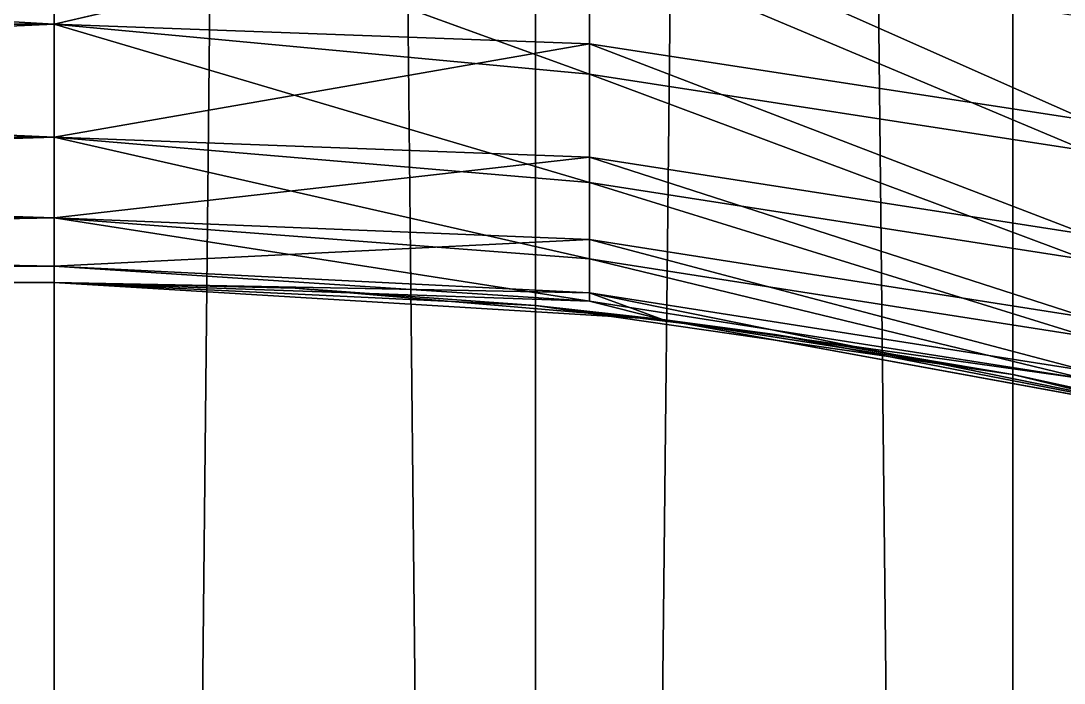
# Model space of a CAD drawing. Extents: x 207 to 387, y 94 to 160.
# Drawn here: x 252.76935 to 252.81585, y 156.40949 to 156.43902 of the extents above; entities that cross this region are included whole.
import ezdxf

# ---------------------------------------------------------------- set-up
doc = ezdxf.new("R2010")
doc.units = 0
doc.header["$LTSCALE"] = 2.54
doc.layers.get('0').update_dxf_attribs({"color": 13, "linetype": 'CONTINUOUS'})

# ---------------------------------------------------------------- blocks, each defined once
blk = doc.blocks.new('SP_05_ALTFIELD_CREDENZA_DW')
at = {"color": 0}
for p, q in [((133.923006, 1.687503, 75.375001), (133.923006, 3.937504, 75.375001)), ((133.923006, 1.687503, 75.375001), (133.923006, 3.937504, 75.375001)), ((133.923006, 1.687503, 81.000002), (133.923006, 3.937504, 81.000002)), ((133.923006, 1.687503, 81.000002), (133.923006, 3.937504, 81.000002)), ((133.880269, 1.811498, 75.379097), (133.880269, 3.813502, 75.379097)), ((133.880269, 1.811498, 75.379097), (133.880269, 3.813502, 75.379097)), ((133.880269, 3.813502, 80.995906), (133.880269, 1.811498, 80.995906)), ((133.880269, 3.813502, 80.995906), (133.880269, 1.811498, 80.995906)), ((133.901541, 1.811498, 75.376028), (133.901541, 3.813502, 75.376028)), ((133.901541, 1.811498, 75.376028), (133.901541, 3.813502, 75.376028)), ((133.901541, 3.813502, 80.998975), (133.901541, 1.811498, 80.998975)), ((133.901541, 3.813502, 80.998975), (133.901541, 1.811498, 80.998975)), ((133.880269, 3.266596, 79.500938), (133.859388, 3.271684, 79.500938)), ((133.880269, 3.266596, 76.874065), (133.859388, 3.271684, 76.874065)), ((133.880269, 3.266596, 79.500938), (133.859388, 3.271684, 79.500938)), ((133.880269, 3.266596, 76.874065), (133.859388, 3.271684, 76.874065)), ((133.895883, 3.264145, 79.762502), (133.869159, 3.26904, 79.762502)), ((133.869159, 3.26904, 76.612501), (133.895883, 3.264145, 76.612501)), ((133.899138, 3.262964, 76.582299), (133.869159, 3.26904, 76.612501)), ((133.899138, 3.262964, 76.582299), (133.869159, 3.26904, 76.612501)), ((133.880269, 3.266596, 79.697953), (133.869159, 3.26904, 79.762502)), ((133.869159, 3.26904, 76.612501), (133.880269, 3.266596, 76.67705)), ((133.895883, 3.264145, 79.762502), (133.869159, 3.26904, 79.762502)), ((133.890864, 3.264811, 79.697953), (133.869159, 3.26904, 79.762502)), ((133.890864, 3.264811, 79.697953), (133.869159, 3.26904, 79.762502)), ((133.880269, 3.266596, 79.697953), (133.869159, 3.26904, 79.762502)), ((133.869159, 3.26904, 76.612501), (133.895883, 3.264145, 76.612501)), ((133.869159, 3.26904, 76.612501), (133.880269, 3.266596, 76.67705)), ((133.880269, 3.266596, 79.500938), (133.869763, 3.268889, 79.632283)), ((133.880269, 3.266596, 79.500938), (133.869763, 3.268889, 79.632283)), ((133.869763, 3.268889, 76.74272), (133.880269, 3.266596, 76.874065)), ((133.869763, 3.268889, 76.74272), (133.880269, 3.266596, 76.874065)), ((133.899138, 3.263327, 79.784896), (133.876994, 3.266809, 79.785037)), ((133.899138, 3.263327, 79.784896), (133.876994, 3.266809, 79.785037)), ((133.895883, 3.264145, 79.762502), (133.876994, 3.266809, 79.785037)), ((133.895883, 3.264145, 79.762502), (133.876994, 3.266809, 79.785037)), ((133.880269, 3.266596, 79.697953), (133.880269, 3.266596, 79.500938)), ((133.880269, 3.266596, 79.500938), (133.880269, 3.266596, 76.874065)), ((133.880269, 3.266596, 76.874065), (133.880269, 3.266596, 76.67705)), ((133.890864, 3.264811, 79.632283), (133.880269, 3.266596, 79.500938)), ((133.880269, 3.266596, 79.697953), (133.880269, 3.266596, 79.500938)), ((133.880269, 3.266596, 79.697953), (133.890864, 3.264811, 79.697953)), ((133.901541, 3.263527, 79.500938), (133.880269, 3.266596, 79.500938)), ((133.890864, 3.264811, 79.632283), (133.880269, 3.266596, 79.500938)), ((133.901541, 3.263527, 76.874065), (133.880269, 3.266596, 76.874065)), ((133.880269, 3.266596, 79.500938), (133.880269, 3.266596, 76.874065)), ((133.901541, 3.263527, 79.500938), (133.880269, 3.266596, 79.500938)), ((133.901541, 3.263527, 76.874065), (133.880269, 3.266596, 76.874065)), ((133.880269, 3.266596, 76.874065), (133.890864, 3.264811, 76.74272)), ((133.890864, 3.264811, 76.67705), (133.880269, 3.266596, 76.67705)), ((133.880269, 3.266596, 76.874065), (133.880269, 3.266596, 76.67705)), ((133.880269, 3.266596, 76.874065), (133.890864, 3.264811, 76.74272)), ((133.880269, 3.266596, 79.697953), (133.890864, 3.264811, 79.697953)), ((133.880269, 3.266596, 76.67705), (133.895883, 3.264145, 76.612501)), ((133.890864, 3.264811, 76.67705), (133.880269, 3.266596, 76.67705)), ((133.880269, 3.266596, 76.67705), (133.895883, 3.264145, 76.612501)), ((133.876994, 3.266438, 76.582111), (133.899138, 3.262964, 76.582299)), ((133.876994, 3.266438, 76.582111), (133.899138, 3.262964, 76.582299)), ((133.899138, 3.261439, 79.813725), (133.876994, 3.264907, 79.814041)), ((133.899138, 3.261439, 79.813725), (133.876994, 3.264907, 79.814041)), ((133.890864, 3.264811, 79.632283), (133.890864, 3.264811, 79.697953)), ((133.895883, 3.264145, 79.762502), (133.890864, 3.264811, 79.697953)), ((133.901541, 3.263527, 79.500938), (133.890864, 3.264811, 79.632283)), ((133.890864, 3.264811, 79.632283), (133.890864, 3.264811, 79.697953)), ((133.901541, 3.263527, 79.500938), (133.890864, 3.264811, 79.632283)), ((133.890864, 3.264811, 76.74272), (133.901541, 3.263527, 76.874065)), ((133.890864, 3.264811, 76.74272), (133.890864, 3.264811, 76.67705)), ((133.890864, 3.264811, 76.67705), (133.895883, 3.264145, 76.612501)), ((133.890864, 3.264811, 76.74272), (133.890864, 3.264811, 76.67705)), ((133.890864, 3.264811, 76.74272), (133.901541, 3.263527, 76.874065)), ((133.895883, 3.264145, 79.762502), (133.890864, 3.264811, 79.697953)), ((133.890864, 3.264811, 76.67705), (133.895883, 3.264145, 76.612501)), ((133.899138, 3.260588, 76.552691), (133.876994, 3.264055, 76.552324)), ((133.899138, 3.260588, 76.552691), (133.876994, 3.264055, 76.552324)), ((133.923006, 3.262503, 79.762502), (133.895883, 3.264145, 79.762502)), ((133.895883, 3.264145, 79.762502), (133.899138, 3.263327, 79.784896)), ((133.895883, 3.264145, 79.762502), (133.899138, 3.263327, 79.784896)), ((133.895883, 3.264145, 76.612501), (133.899138, 3.262964, 76.582299)), ((133.895883, 3.264145, 76.612501), (133.923006, 3.262503, 76.612501)), ((133.895883, 3.264145, 76.612501), (133.899138, 3.262964, 76.582299)), ((133.895883, 3.264145, 79.762502), (133.901541, 3.263527, 79.697953)), ((133.901541, 3.263527, 76.67705), (133.895883, 3.264145, 76.612501)), ((133.895883, 3.264145, 79.762502), (133.91226, 3.262758, 79.697953)), ((133.895883, 3.264145, 79.762502), (133.901541, 3.263527, 79.697953)), ((133.923006, 3.262503, 79.762502), (133.895883, 3.264145, 79.762502)), ((133.895883, 3.264145, 79.762502), (133.91226, 3.262758, 79.697953)), ((133.895883, 3.264145, 76.612501), (133.923006, 3.262503, 76.612501)), ((133.901541, 3.263527, 76.67705), (133.895883, 3.264145, 76.612501)), ((133.899138, 3.261439, 79.813725), (133.899138, 3.263327, 79.784896)), ((133.923006, 3.261776, 79.79099), (133.899138, 3.263327, 79.784896)), ((133.899138, 3.263327, 79.784896), (133.923006, 3.259613, 79.819407)), ((133.899138, 3.263327, 79.784896), (133.923006, 3.259613, 79.819407)), ((133.899138, 3.261439, 79.813725), (133.899138, 3.263327, 79.784896)), ((133.899138, 3.263327, 79.784896), (133.923006, 3.262503, 79.762502)), ((133.899138, 3.263327, 79.784896), (133.923006, 3.262503, 79.762502)), ((133.923006, 3.261776, 79.79099), (133.899138, 3.263327, 79.784896)), ((133.901541, 3.263527, 79.697953), (133.901541, 3.263527, 79.500938)), ((133.901541, 3.263527, 79.500938), (133.901541, 3.263527, 76.874065)), ((133.901541, 3.263527, 76.874065), (133.901541, 3.263527, 76.67705)), ((133.91226, 3.262758, 79.632283), (133.901541, 3.263527, 79.500938)), ((133.901541, 3.263527, 79.697953), (133.901541, 3.263527, 79.500938)), ((133.901541, 3.263527, 79.697953), (133.91226, 3.262758, 79.697953)), ((133.91226, 3.262758, 76.67705), (133.901541, 3.263527, 76.67705)), ((133.901541, 3.263527, 76.874065), (133.901541, 3.263527, 76.67705)), ((133.91226, 3.262758, 76.74272), (133.901541, 3.263527, 76.874065)), ((133.901541, 3.263527, 79.697953), (133.91226, 3.262758, 79.697953)), ((133.923006, 3.262503, 79.565627), (133.901541, 3.263527, 79.500938)), ((133.91226, 3.262758, 79.632283), (133.901541, 3.263527, 79.500938)), ((133.901541, 3.263527, 76.874065), (133.923006, 3.262503, 76.809376)), ((133.901541, 3.263527, 79.500938), (133.901541, 3.263527, 76.874065)), ((133.923006, 3.262503, 79.565627), (133.901541, 3.263527, 79.500938)), ((133.901541, 3.263527, 76.874065), (133.923006, 3.262503, 76.809376)), ((133.91226, 3.262758, 76.74272), (133.901541, 3.263527, 76.874065)), ((133.901541, 3.263527, 76.67705), (133.923006, 3.262503, 76.612501)), ((133.91226, 3.262758, 76.67705), (133.901541, 3.263527, 76.67705)), ((133.901541, 3.263527, 76.67705), (133.923006, 3.262503, 76.612501)), ((133.899138, 3.262964, 76.582299), (133.899138, 3.260588, 76.552691)), ((133.923006, 3.261776, 76.584013), (133.899138, 3.262964, 76.582299)), ((133.899138, 3.262964, 76.582299), (133.923006, 3.262503, 76.612501)), ((133.899138, 3.262964, 76.582299), (133.923006, 3.262503, 76.612501)), ((133.899138, 3.262964, 76.582299), (133.899138, 3.260588, 76.552691)), ((133.923006, 3.261776, 76.584013), (133.899138, 3.262964, 76.582299)), ((133.91226, 3.262758, 79.697953), (133.91226, 3.262758, 79.632283)), ((133.91226, 3.262758, 76.74272), (133.91226, 3.262758, 76.67705)), ((133.91226, 3.262758, 79.632283), (133.923006, 3.262503, 79.565627)), ((133.91226, 3.262758, 79.697953), (133.91226, 3.262758, 79.632283)), ((133.91226, 3.262758, 79.697953), (133.923006, 3.262503, 79.762502)), ((133.91226, 3.262758, 79.697953), (133.923006, 3.262503, 79.762502)), ((133.91226, 3.262758, 79.632283), (133.923006, 3.262503, 79.565627)), ((133.923006, 3.262503, 76.809376), (133.91226, 3.262758, 76.74272)), ((133.923006, 3.262503, 76.612501), (133.91226, 3.262758, 76.67705)), ((133.91226, 3.262758, 76.74272), (133.91226, 3.262758, 76.67705)), ((133.923006, 3.262503, 76.809376), (133.91226, 3.262758, 76.74272)), ((133.923006, 3.262503, 76.612501), (133.91226, 3.262758, 76.67705)), ((133.923006, 3.261776, 79.79099), (133.923006, 3.262503, 79.762502)), ((134.035506, 3.262503, 79.762502), (133.923006, 3.262503, 79.762502)), ((133.923006, 3.261776, 79.79099), (133.923006, 3.262503, 79.762502)), ((133.923006, 3.261776, 76.584013), (133.923006, 3.262503, 76.612501)), ((133.923006, 3.262503, 76.612501), (134.035506, 3.262503, 76.612501)), ((133.923006, 3.262503, 76.612501), (133.923006, 3.262503, 76.809376)), ((133.923006, 3.262503, 76.809376), (133.923006, 3.262503, 79.565627)), ((133.923006, 3.262503, 79.565627), (133.923006, 3.262503, 79.762502)), ((134.035506, 3.262503, 79.762502), (133.923006, 3.262503, 79.762502)), ((133.923006, 3.262503, 76.612501), (134.035506, 3.262503, 76.612501)), ((133.923006, 3.261776, 76.584013), (133.923006, 3.262503, 76.612501)), ((133.923006, 3.262503, 79.565627), (133.923006, 3.262503, 79.762502)), ((133.923006, 3.262503, 76.809376), (133.923006, 3.262503, 79.565627)), ((133.923006, 3.262503, 76.612501), (133.923006, 3.262503, 76.809376)), ((133.899138, 3.25804, 79.842654), (133.876994, 3.261494, 79.843151)), ((133.899138, 3.25804, 79.842654), (133.876994, 3.261494, 79.843151)), ((133.899138, 3.260588, 76.552691), (133.923006, 3.261776, 76.584013)), ((133.899138, 3.260588, 76.552691), (133.923006, 3.261776, 76.584013)), ((133.899138, 3.25804, 79.842654), (133.899138, 3.261439, 79.813725)), ((133.923006, 3.259613, 79.819407), (133.899138, 3.261439, 79.813725)), ((133.899138, 3.261439, 79.813725), (133.923006, 3.256015, 79.84768)), ((133.899138, 3.261439, 79.813725), (133.923006, 3.256015, 79.84768)), ((133.899138, 3.25804, 79.842654), (133.899138, 3.261439, 79.813725)), ((133.923006, 3.259613, 79.819407), (133.899138, 3.261439, 79.813725)), ((133.923006, 3.259613, 79.819407), (133.923006, 3.261776, 79.79099)), ((134.035506, 3.261776, 79.79099), (133.923006, 3.261776, 79.79099)), ((133.923006, 3.259613, 79.819407), (133.923006, 3.261776, 79.79099)), ((134.035506, 3.261776, 79.79099), (133.923006, 3.261776, 79.79099)), ((133.923006, 3.259613, 76.555596), (133.923006, 3.261776, 76.584013)), ((133.923006, 3.261776, 76.584013), (134.035506, 3.261776, 76.584013)), ((133.923006, 3.261776, 76.584013), (134.035506, 3.261776, 76.584013)), ((133.923006, 3.259613, 76.555596), (133.923006, 3.261776, 76.584013)), ((133.899138, 3.260588, 76.552691), (133.899138, 3.256914, 76.524844)), ((133.923006, 3.259613, 76.555596), (133.899138, 3.260588, 76.552691)), ((133.899138, 3.260588, 76.552691), (133.899138, 3.256914, 76.524844)), ((133.923006, 3.259613, 76.555596), (133.899138, 3.260588, 76.552691)), ((133.899138, 3.256914, 76.524844), (133.876994, 3.260354, 76.524302)), ((133.899138, 3.256914, 76.524844), (133.876994, 3.260354, 76.524302)), ((133.899138, 3.256914, 76.524844), (133.923006, 3.259613, 76.555596)), ((133.899138, 3.256914, 76.524844), (133.923006, 3.259613, 76.555596)), ((133.923006, 3.256015, 79.84768), (133.923006, 3.259613, 79.819407)), ((134.035506, 3.259613, 79.819407), (133.923006, 3.259613, 79.819407)), ((133.923006, 3.256015, 79.84768), (133.923006, 3.259613, 79.819407)), ((134.035506, 3.259613, 79.819407), (133.923006, 3.259613, 79.819407)), ((133.923006, 3.256015, 76.527323), (133.923006, 3.259613, 76.555596)), ((133.923006, 3.259613, 76.555596), (134.035506, 3.259613, 76.555596)), ((133.923006, 3.259613, 76.555596), (134.035506, 3.259613, 76.555596)), ((133.923006, 3.256015, 76.527323), (133.923006, 3.259613, 76.555596)), ((133.899138, 3.253206, 79.871122), (133.899138, 3.25804, 79.842654)), ((133.899138, 3.25804, 79.842654), (133.923006, 3.256015, 79.84768)), ((133.923006, 3.250988, 79.875733), (133.899138, 3.25804, 79.842654)), ((133.899138, 3.253206, 79.871122), (133.899138, 3.25804, 79.842654)), ((133.899138, 3.25804, 79.842654), (133.923006, 3.256015, 79.84768)), ((133.923006, 3.250988, 79.875733), (133.899138, 3.25804, 79.842654)), ((133.899138, 3.256914, 76.524844), (133.899138, 3.251854, 76.49721)), ((133.923006, 3.256015, 76.527323), (133.899138, 3.256914, 76.524844)), ((133.899138, 3.256914, 76.524844), (133.899138, 3.251854, 76.49721)), ((133.923006, 3.256015, 76.527323), (133.899138, 3.256914, 76.524844)), ((133.899138, 3.253206, 79.871122), (133.876994, 3.256626, 79.871795)), ((133.899138, 3.253206, 79.871122), (133.876994, 3.256626, 79.871795)), ((133.899138, 3.251854, 76.49721), (133.923006, 3.256015, 76.527323)), ((133.899138, 3.251854, 76.49721), (133.923006, 3.256015, 76.527323)), ((133.923006, 3.250988, 79.875733), (133.923006, 3.256015, 79.84768)), ((133.923006, 3.256015, 79.84768), (134.035506, 3.256015, 79.84768)), ((133.923006, 3.256015, 79.84768), (134.035506, 3.256015, 79.84768)), ((133.923006, 3.250988, 79.875733), (133.923006, 3.256015, 79.84768)), ((134.035506, 3.256015, 76.527323), (133.923006, 3.256015, 76.527323)), ((133.923006, 3.250988, 76.49927), (133.923006, 3.256015, 76.527323)), ((134.035506, 3.256015, 76.527323), (133.923006, 3.256015, 76.527323)), ((133.923006, 3.250988, 76.49927), (133.923006, 3.256015, 76.527323)), ((133.899138, 3.251854, 76.49721), (133.876994, 3.255266, 76.4965)), ((133.899138, 3.251854, 76.49721), (133.876994, 3.255266, 76.4965)), ((133.899138, 3.247294, 79.897798), (133.899138, 3.253206, 79.871122)), ((133.923006, 3.244548, 79.903494), (133.899138, 3.253206, 79.871122)), ((133.899138, 3.247294, 79.897798), (133.899138, 3.253206, 79.871122)), ((133.923006, 3.250988, 79.875733), (133.899138, 3.253206, 79.871122)), ((133.923006, 3.244548, 79.903494), (133.899138, 3.253206, 79.871122)), ((133.923006, 3.250988, 79.875733), (133.899138, 3.253206, 79.871122)), ((133.899138, 3.251854, 76.49721), (133.899138, 3.245427, 76.469865)), ((133.923006, 3.250988, 76.49927), (133.899138, 3.251854, 76.49721)), ((133.899138, 3.251854, 76.49721), (133.899138, 3.245427, 76.469865)), ((133.923006, 3.250988, 76.49927), (133.899138, 3.251854, 76.49721)), ((133.923006, 3.250988, 76.49927), (133.899138, 3.245427, 76.469865)), ((133.923006, 3.250988, 76.49927), (133.899138, 3.245427, 76.469865)), ((133.923006, 3.244548, 79.903494), (133.923006, 3.250988, 79.875733)), ((134.035506, 3.250988, 79.875733), (133.923006, 3.250988, 79.875733)), ((133.923006, 3.244548, 79.903494), (133.923006, 3.250988, 79.875733)), ((134.035506, 3.250988, 79.875733), (133.923006, 3.250988, 79.875733)), ((133.923006, 3.244548, 76.471509), (133.923006, 3.250988, 76.49927)), ((133.923006, 3.250988, 76.49927), (134.035506, 3.250988, 76.49927)), ((133.923006, 3.250988, 76.49927), (134.035506, 3.250988, 76.49927)), ((133.923006, 3.244548, 76.471509), (133.923006, 3.250988, 76.49927))]:
    blk.add_line(p, q, dxfattribs=at)
at = {"color": 18}
mesh = blk.add_polyface(dxfattribs=at)
corners = [(133.859615, 1.687503, 75.384117), (133.859615, 3.937504, 75.384117), (133.859388, 1.811498, 75.384182), (133.880269, 1.811498, 75.379097), (133.880269, 3.813502, 75.379097)]
mesh.append_faces([[corners[k] for k in face] for face in [(0, 1, 2), (1, 3, 4)]], dxfattribs={"vtx0": -1, "color": 18})
mesh.append_faces([[corners[k] for k in face] for face in [(1, 0, 3)]], dxfattribs={"vtx0": -1, "vtx2": -1, "color": 18})
mesh = blk.add_polyface(dxfattribs=at)
corners = [(133.859615, 3.937504, 80.990886), (133.859615, 1.687503, 80.990886), (133.859388, 3.813502, 80.990821), (133.880269, 3.813502, 80.995906), (133.880269, 1.811498, 80.995906)]
mesh.append_faces([[corners[k] for k in face] for face in [(0, 1, 2), (1, 3, 4)]], dxfattribs={"vtx0": -1, "color": 18})
mesh.append_faces([[corners[k] for k in face] for face in [(1, 0, 3)]], dxfattribs={"vtx0": -1, "vtx2": -1, "color": 18})
mesh = blk.add_polyface(dxfattribs=at)
corners = [(133.923006, 1.687503, 75.375001), (133.901541, 3.813502, 75.376028), (133.901541, 1.811498, 75.376028), (133.923006, 3.937504, 75.375001)]
mesh.append_faces([[corners[k] for k in face] for face in [(0, 1, 2), (1, 0, 3)]], dxfattribs={"vtx0": -1, "color": 18})
mesh = blk.add_polyface(dxfattribs=at)
corners = [(133.923006, 3.937504, 81.000002), (133.901541, 1.811498, 80.998975), (133.901541, 3.813502, 80.998975), (133.923006, 1.687503, 81.000002)]
mesh.append_faces([[corners[k] for k in face] for face in [(0, 1, 2), (1, 0, 3)]], dxfattribs={"vtx0": -1, "color": 18})
mesh = blk.add_polyface(dxfattribs=at)
corners = [(134.035506, 1.687503, 75.375001), (133.923006, 3.937504, 75.375001), (133.923006, 1.687503, 75.375001), (134.035506, 3.937504, 75.375001)]
mesh.append_faces([[corners[k] for k in face] for face in [(0, 1, 2), (1, 0, 3)]], dxfattribs={"vtx0": -1, "color": 18})
mesh = blk.add_polyface(dxfattribs=at)
corners = [(134.035506, 3.937504, 81.000002), (133.923006, 1.687503, 81.000002), (133.923006, 3.937504, 81.000002), (134.035506, 1.687503, 81.000002)]
mesh.append_faces([[corners[k] for k in face] for face in [(0, 1, 2), (1, 0, 3)]], dxfattribs={"vtx0": -1, "color": 18})
mesh = blk.add_polyface(dxfattribs=at)
corners = [(133.901541, 1.811498, 75.376028), (133.880269, 3.813502, 75.379097), (133.880269, 1.811498, 75.379097), (133.901541, 3.813502, 75.376028)]
mesh.append_faces([[corners[k] for k in face] for face in [(0, 1, 2), (1, 0, 3)]], dxfattribs={"vtx0": -1, "color": 18})
mesh = blk.add_polyface(dxfattribs=at)
corners = [(133.901541, 3.813502, 80.998975), (133.880269, 1.811498, 80.995906), (133.880269, 3.813502, 80.995906), (133.901541, 1.811498, 80.998975)]
mesh.append_faces([[corners[k] for k in face] for face in [(0, 1, 2), (1, 0, 3)]], dxfattribs={"vtx0": -1, "color": 18})
mesh = blk.add_polyface(dxfattribs=at)
corners = [(133.869763, 3.268889, 79.632283), (133.880269, 3.266596, 79.500938), (133.859388, 3.271684, 79.500938)]
mesh.append_faces([[corners[k] for k in face] for face in [(0, 1, 2)]], dxfattribs={"color": 18})
mesh = blk.add_polyface(dxfattribs=at)
corners = [(133.859388, 3.271684, 79.500938), (133.880269, 3.266596, 76.874065), (133.859388, 3.271684, 76.874065), (133.880269, 3.266596, 79.500938)]
mesh.append_faces([[corners[k] for k in face] for face in [(0, 1, 2), (1, 0, 3)]], dxfattribs={"vtx0": -1, "color": 18})
mesh = blk.add_polyface(dxfattribs=at)
corners = [(133.880269, 3.266596, 76.874065), (133.869763, 3.268889, 76.74272), (133.859388, 3.271684, 76.874065)]
mesh.append_faces([[corners[k] for k in face] for face in [(0, 1, 2)]], dxfattribs={"color": 18})
mesh = blk.add_polyface(dxfattribs=at)
corners = [(133.876994, 3.266809, 79.785037), (133.895883, 3.264145, 79.762502), (133.869159, 3.26904, 79.762502)]
mesh.append_faces([[corners[k] for k in face] for face in [(0, 1, 2)]], dxfattribs={"color": 18})
mesh = blk.add_polyface(dxfattribs=at)
corners = [(133.895883, 3.264145, 76.612501), (133.899138, 3.262964, 76.582299), (133.869159, 3.26904, 76.612501)]
mesh.append_faces([[corners[k] for k in face] for face in [(0, 1, 2)]], dxfattribs={"color": 18})
mesh = blk.add_polyface(dxfattribs=at)
corners = [(133.869159, 3.26904, 76.612501), (133.899138, 3.262964, 76.582299), (133.876994, 3.266438, 76.582111)]
mesh.append_faces([[corners[k] for k in face] for face in [(0, 1, 2)]], dxfattribs={"color": 18})
mesh = blk.add_polyface(dxfattribs=at)
corners = [(133.869763, 3.268889, 79.632283), (133.880269, 3.266596, 79.697953), (133.880269, 3.266596, 79.500938), (133.869159, 3.26904, 79.762502)]
mesh.append_faces([[corners[k] for k in face] for face in [(0, 1, 2), (1, 0, 3)]], dxfattribs={"vtx0": -1, "color": 18})
mesh = blk.add_polyface(dxfattribs=at)
corners = [(133.869763, 3.268889, 76.74272), (133.880269, 3.266596, 76.67705), (133.869159, 3.26904, 76.612501), (133.880269, 3.266596, 76.874065)]
mesh.append_faces([[corners[k] for k in face] for face in [(0, 1, 2), (1, 0, 3)]], dxfattribs={"vtx0": -1, "color": 18})
mesh = blk.add_polyface(dxfattribs=at)
corners = [(133.895883, 3.264145, 79.762502), (133.890864, 3.264811, 79.697953), (133.869159, 3.26904, 79.762502)]
mesh.append_faces([[corners[k] for k in face] for face in [(0, 1, 2)]], dxfattribs={"color": 18})
mesh = blk.add_polyface(dxfattribs=at)
corners = [(133.869159, 3.26904, 79.762502), (133.890864, 3.264811, 79.697953), (133.880269, 3.266596, 79.697953)]
mesh.append_faces([[corners[k] for k in face] for face in [(0, 1, 2)]], dxfattribs={"color": 18})
mesh = blk.add_polyface(dxfattribs=at)
corners = [(133.880269, 3.266596, 76.67705), (133.895883, 3.264145, 76.612501), (133.869159, 3.26904, 76.612501)]
mesh.append_faces([[corners[k] for k in face] for face in [(0, 1, 2)]], dxfattribs={"color": 18})
mesh = blk.add_polyface(dxfattribs=at)
corners = [(133.876994, 3.266809, 79.785037), (133.899138, 3.261439, 79.813725), (133.899138, 3.263327, 79.784896), (133.876994, 3.264907, 79.814041)]
mesh.append_faces([[corners[k] for k in face] for face in [(0, 1, 2), (1, 0, 3)]], dxfattribs={"vtx0": -1, "color": 18})
mesh = blk.add_polyface(dxfattribs=at)
corners = [(133.876994, 3.266809, 79.785037), (133.899138, 3.263327, 79.784896), (133.895883, 3.264145, 79.762502)]
mesh.append_faces([[corners[k] for k in face] for face in [(0, 1, 2)]], dxfattribs={"color": 18})
mesh = blk.add_polyface(dxfattribs=at)
corners = [(133.880269, 3.266596, 79.697953), (133.890864, 3.264811, 79.632283), (133.880269, 3.266596, 79.500938), (133.890864, 3.264811, 79.697953)]
mesh.append_faces([[corners[k] for k in face] for face in [(0, 1, 2), (1, 0, 3)]], dxfattribs={"vtx0": -1, "color": 18})
mesh = blk.add_polyface(dxfattribs=at)
corners = [(133.890864, 3.264811, 79.632283), (133.901541, 3.263527, 79.500938), (133.880269, 3.266596, 79.500938)]
mesh.append_faces([[corners[k] for k in face] for face in [(0, 1, 2)]], dxfattribs={"color": 18})
mesh = blk.add_polyface(dxfattribs=at)
corners = [(133.880269, 3.266596, 79.500938), (133.901541, 3.263527, 76.874065), (133.880269, 3.266596, 76.874065), (133.901541, 3.263527, 79.500938)]
mesh.append_faces([[corners[k] for k in face] for face in [(0, 1, 2), (1, 0, 3)]], dxfattribs={"vtx0": -1, "color": 18})
mesh = blk.add_polyface(dxfattribs=at)
corners = [(133.901541, 3.263527, 76.874065), (133.890864, 3.264811, 76.74272), (133.880269, 3.266596, 76.874065)]
mesh.append_faces([[corners[k] for k in face] for face in [(0, 1, 2)]], dxfattribs={"color": 18})
mesh = blk.add_polyface(dxfattribs=at)
corners = [(133.880269, 3.266596, 76.874065), (133.890864, 3.264811, 76.67705), (133.880269, 3.266596, 76.67705), (133.890864, 3.264811, 76.74272)]
mesh.append_faces([[corners[k] for k in face] for face in [(0, 1, 2), (1, 0, 3)]], dxfattribs={"vtx0": -1, "color": 18})
mesh = blk.add_polyface(dxfattribs=at)
corners = [(133.890864, 3.264811, 76.67705), (133.895883, 3.264145, 76.612501), (133.880269, 3.266596, 76.67705)]
mesh.append_faces([[corners[k] for k in face] for face in [(0, 1, 2)]], dxfattribs={"color": 18})
mesh = blk.add_polyface(dxfattribs=at)
corners = [(133.876994, 3.266438, 76.582111), (133.899138, 3.260588, 76.552691), (133.876994, 3.264055, 76.552324), (133.899138, 3.262964, 76.582299)]
mesh.append_faces([[corners[k] for k in face] for face in [(0, 1, 2), (1, 0, 3)]], dxfattribs={"vtx0": -1, "color": 18})
mesh = blk.add_polyface(dxfattribs=at)
corners = [(133.876994, 3.264907, 79.814041), (133.899138, 3.25804, 79.842654), (133.899138, 3.261439, 79.813725), (133.876994, 3.261494, 79.843151)]
mesh.append_faces([[corners[k] for k in face] for face in [(0, 1, 2), (1, 0, 3)]], dxfattribs={"vtx0": -1, "color": 18})
mesh = blk.add_polyface(dxfattribs=at)
corners = [(133.890864, 3.264811, 79.632283), (133.901541, 3.263527, 79.697953), (133.901541, 3.263527, 79.500938), (133.890864, 3.264811, 79.697953), (133.895883, 3.264145, 79.762502)]
mesh.append_faces([[corners[k] for k in face] for face in [(0, 1, 2), (1, 3, 4)]], dxfattribs={"vtx0": -1, "color": 18})
mesh.append_faces([[corners[k] for k in face] for face in [(1, 0, 3)]], dxfattribs={"vtx0": -1, "vtx2": -1, "color": 18})
mesh = blk.add_polyface(dxfattribs=at)
corners = [(133.890864, 3.264811, 76.67705), (133.901541, 3.263527, 76.67705), (133.895883, 3.264145, 76.612501), (133.890864, 3.264811, 76.74272), (133.901541, 3.263527, 76.874065)]
mesh.append_faces([[corners[k] for k in face] for face in [(0, 1, 2), (1, 3, 4)]], dxfattribs={"vtx0": -1, "color": 18})
mesh.append_faces([[corners[k] for k in face] for face in [(1, 0, 3)]], dxfattribs={"vtx0": -1, "vtx2": -1, "color": 18})
mesh = blk.add_polyface(dxfattribs=at)
corners = [(133.876994, 3.264055, 76.552324), (133.899138, 3.256914, 76.524844), (133.876994, 3.260354, 76.524302), (133.899138, 3.260588, 76.552691)]
mesh.append_faces([[corners[k] for k in face] for face in [(0, 1, 2), (1, 0, 3)]], dxfattribs={"vtx0": -1, "color": 18})
mesh = blk.add_polyface(dxfattribs=at)
corners = [(133.899138, 3.263327, 79.784896), (133.923006, 3.262503, 79.762502), (133.895883, 3.264145, 79.762502)]
mesh.append_faces([[corners[k] for k in face] for face in [(0, 1, 2)]], dxfattribs={"color": 18})
mesh = blk.add_polyface(dxfattribs=at)
corners = [(133.923006, 3.262503, 76.612501), (133.899138, 3.262964, 76.582299), (133.895883, 3.264145, 76.612501)]
mesh.append_faces([[corners[k] for k in face] for face in [(0, 1, 2)]], dxfattribs={"color": 18})
mesh = blk.add_polyface(dxfattribs=at)
corners = [(133.895883, 3.264145, 79.762502), (133.91226, 3.262758, 79.697953), (133.901541, 3.263527, 79.697953)]
mesh.append_faces([[corners[k] for k in face] for face in [(0, 1, 2)]], dxfattribs={"color": 18})
mesh = blk.add_polyface(dxfattribs=at)
corners = [(133.923006, 3.262503, 79.762502), (133.91226, 3.262758, 79.697953), (133.895883, 3.264145, 79.762502)]
mesh.append_faces([[corners[k] for k in face] for face in [(0, 1, 2)]], dxfattribs={"color": 18})
mesh = blk.add_polyface(dxfattribs=at)
corners = [(133.901541, 3.263527, 76.67705), (133.923006, 3.262503, 76.612501), (133.895883, 3.264145, 76.612501)]
mesh.append_faces([[corners[k] for k in face] for face in [(0, 1, 2)]], dxfattribs={"color": 18})
mesh = blk.add_polyface(dxfattribs=at)
corners = [(133.923006, 3.259613, 79.819407), (133.923006, 3.261776, 79.79099), (133.899138, 3.263327, 79.784896)]
mesh.append_faces([[corners[k] for k in face] for face in [(0, 1, 2)]], dxfattribs={"color": 18})
mesh = blk.add_polyface(dxfattribs=at)
corners = [(133.923006, 3.259613, 79.819407), (133.899138, 3.263327, 79.784896), (133.899138, 3.261439, 79.813725)]
mesh.append_faces([[corners[k] for k in face] for face in [(0, 1, 2)]], dxfattribs={"color": 18})
mesh = blk.add_polyface(dxfattribs=at)
corners = [(133.923006, 3.261776, 79.79099), (133.923006, 3.262503, 79.762502), (133.899138, 3.263327, 79.784896)]
mesh.append_faces([[corners[k] for k in face] for face in [(0, 1, 2)]], dxfattribs={"color": 18})
mesh = blk.add_polyface(dxfattribs=at)
corners = [(133.901541, 3.263527, 79.697953), (133.91226, 3.262758, 79.632283), (133.901541, 3.263527, 79.500938), (133.91226, 3.262758, 79.697953)]
mesh.append_faces([[corners[k] for k in face] for face in [(0, 1, 2), (1, 0, 3)]], dxfattribs={"vtx0": -1, "color": 18})
mesh = blk.add_polyface(dxfattribs=at)
corners = [(133.901541, 3.263527, 76.874065), (133.91226, 3.262758, 76.67705), (133.901541, 3.263527, 76.67705), (133.91226, 3.262758, 76.74272)]
mesh.append_faces([[corners[k] for k in face] for face in [(0, 1, 2), (1, 0, 3)]], dxfattribs={"vtx0": -1, "color": 18})
mesh = blk.add_polyface(dxfattribs=at)
corners = [(133.91226, 3.262758, 79.632283), (133.923006, 3.262503, 79.565627), (133.901541, 3.263527, 79.500938)]
mesh.append_faces([[corners[k] for k in face] for face in [(0, 1, 2)]], dxfattribs={"color": 18})
mesh = blk.add_polyface(dxfattribs=at)
corners = [(133.901541, 3.263527, 76.874065), (133.923006, 3.262503, 79.565627), (133.923006, 3.262503, 76.809376), (133.901541, 3.263527, 79.500938)]
mesh.append_faces([[corners[k] for k in face] for face in [(0, 1, 2), (1, 0, 3)]], dxfattribs={"vtx0": -1, "color": 18})
mesh = blk.add_polyface(dxfattribs=at)
corners = [(133.901541, 3.263527, 76.874065), (133.923006, 3.262503, 76.809376), (133.91226, 3.262758, 76.74272)]
mesh.append_faces([[corners[k] for k in face] for face in [(0, 1, 2)]], dxfattribs={"color": 18})
mesh = blk.add_polyface(dxfattribs=at)
corners = [(133.91226, 3.262758, 76.67705), (133.923006, 3.262503, 76.612501), (133.901541, 3.263527, 76.67705)]
mesh.append_faces([[corners[k] for k in face] for face in [(0, 1, 2)]], dxfattribs={"color": 18})
mesh = blk.add_polyface(dxfattribs=at)
corners = [(133.923006, 3.262503, 76.612501), (133.923006, 3.261776, 76.584013), (133.899138, 3.262964, 76.582299)]
mesh.append_faces([[corners[k] for k in face] for face in [(0, 1, 2)]], dxfattribs={"color": 18})
mesh = blk.add_polyface(dxfattribs=at)
corners = [(133.923006, 3.261776, 76.584013), (133.899138, 3.260588, 76.552691), (133.899138, 3.262964, 76.582299)]
mesh.append_faces([[corners[k] for k in face] for face in [(0, 1, 2)]], dxfattribs={"color": 18})
mesh = blk.add_polyface(dxfattribs=at)
corners = [(133.91226, 3.262758, 79.632283), (133.923006, 3.262503, 79.762502), (133.923006, 3.262503, 79.565627), (133.91226, 3.262758, 79.697953)]
mesh.append_faces([[corners[k] for k in face] for face in [(0, 1, 2), (1, 0, 3)]], dxfattribs={"vtx0": -1, "color": 18})
mesh = blk.add_polyface(dxfattribs=at)
corners = [(133.91226, 3.262758, 76.67705), (133.923006, 3.262503, 76.809376), (133.923006, 3.262503, 76.612501), (133.91226, 3.262758, 76.74272)]
mesh.append_faces([[corners[k] for k in face] for face in [(0, 1, 2), (1, 0, 3)]], dxfattribs={"vtx0": -1, "color": 18})
mesh = blk.add_polyface(dxfattribs=at)
corners = [(133.923006, 3.261776, 79.79099), (134.035506, 3.262503, 79.762502), (133.923006, 3.262503, 79.762502), (134.035506, 3.261776, 79.79099)]
mesh.append_faces([[corners[k] for k in face] for face in [(0, 1, 2), (1, 0, 3)]], dxfattribs={"vtx0": -1, "color": 18})
mesh = blk.add_polyface(dxfattribs=at)
corners = [(133.923006, 3.262503, 76.612501), (134.035506, 3.261776, 76.584013), (133.923006, 3.261776, 76.584013), (134.035506, 3.262503, 76.612501)]
mesh.append_faces([[corners[k] for k in face] for face in [(0, 1, 2), (1, 0, 3)]], dxfattribs={"vtx0": -1, "color": 18})
mesh = blk.add_polyface(dxfattribs=at)
corners = [(133.923006, 3.262503, 76.809376), (134.035506, 3.262503, 76.612501), (133.923006, 3.262503, 76.612501), (134.035506, 3.262503, 76.809376), (133.923006, 3.262503, 79.565627), (134.035506, 3.262503, 79.565627), (133.923006, 3.262503, 79.762502), (134.035506, 3.262503, 79.762502)]
mesh.append_faces([[corners[k] for k in face] for face in [(0, 1, 2), (5, 6, 7)]], dxfattribs={"vtx0": -1, "color": 18})
mesh.append_faces([[corners[k] for k in face] for face in [(1, 0, 3), (3, 4, 5)]], dxfattribs={"vtx0": -1, "vtx1": -1, "color": 18})
mesh.append_faces([[corners[k] for k in face] for face in [(3, 0, 4), (5, 4, 6)]], dxfattribs={"vtx0": -1, "vtx2": -1, "color": 18})
mesh = blk.add_polyface(dxfattribs=at)
corners = [(133.876994, 3.261494, 79.843151), (133.899138, 3.253206, 79.871122), (133.899138, 3.25804, 79.842654), (133.876994, 3.256626, 79.871795)]
mesh.append_faces([[corners[k] for k in face] for face in [(0, 1, 2), (1, 0, 3)]], dxfattribs={"vtx0": -1, "color": 18})
mesh = blk.add_polyface(dxfattribs=at)
corners = [(133.923006, 3.261776, 76.584013), (133.923006, 3.259613, 76.555596), (133.899138, 3.260588, 76.552691)]
mesh.append_faces([[corners[k] for k in face] for face in [(0, 1, 2)]], dxfattribs={"color": 18})
mesh = blk.add_polyface(dxfattribs=at)
corners = [(133.923006, 3.256015, 79.84768), (133.923006, 3.259613, 79.819407), (133.899138, 3.261439, 79.813725)]
mesh.append_faces([[corners[k] for k in face] for face in [(0, 1, 2)]], dxfattribs={"color": 18})
mesh = blk.add_polyface(dxfattribs=at)
corners = [(133.923006, 3.256015, 79.84768), (133.899138, 3.261439, 79.813725), (133.899138, 3.25804, 79.842654)]
mesh.append_faces([[corners[k] for k in face] for face in [(0, 1, 2)]], dxfattribs={"color": 18})
mesh = blk.add_polyface(dxfattribs=at)
corners = [(133.923006, 3.259613, 79.819407), (134.035506, 3.261776, 79.79099), (133.923006, 3.261776, 79.79099), (134.035506, 3.259613, 79.819407)]
mesh.append_faces([[corners[k] for k in face] for face in [(0, 1, 2), (1, 0, 3)]], dxfattribs={"vtx0": -1, "color": 18})
mesh = blk.add_polyface(dxfattribs=at)
corners = [(133.923006, 3.261776, 76.584013), (134.035506, 3.259613, 76.555596), (133.923006, 3.259613, 76.555596), (134.035506, 3.261776, 76.584013)]
mesh.append_faces([[corners[k] for k in face] for face in [(0, 1, 2), (1, 0, 3)]], dxfattribs={"vtx0": -1, "color": 18})
mesh = blk.add_polyface(dxfattribs=at)
corners = [(133.923006, 3.259613, 76.555596), (133.899138, 3.256914, 76.524844), (133.899138, 3.260588, 76.552691)]
mesh.append_faces([[corners[k] for k in face] for face in [(0, 1, 2)]], dxfattribs={"color": 18})
mesh = blk.add_polyface(dxfattribs=at)
corners = [(133.876994, 3.260354, 76.524302), (133.899138, 3.251854, 76.49721), (133.876994, 3.255266, 76.4965), (133.899138, 3.256914, 76.524844)]
mesh.append_faces([[corners[k] for k in face] for face in [(0, 1, 2), (1, 0, 3)]], dxfattribs={"vtx0": -1, "color": 18})
mesh = blk.add_polyface(dxfattribs=at)
corners = [(133.923006, 3.259613, 76.555596), (133.923006, 3.256015, 76.527323), (133.899138, 3.256914, 76.524844)]
mesh.append_faces([[corners[k] for k in face] for face in [(0, 1, 2)]], dxfattribs={"color": 18})
mesh = blk.add_polyface(dxfattribs=at)
corners = [(133.923006, 3.256015, 79.84768), (134.035506, 3.259613, 79.819407), (133.923006, 3.259613, 79.819407), (134.035506, 3.256015, 79.84768)]
mesh.append_faces([[corners[k] for k in face] for face in [(0, 1, 2), (1, 0, 3)]], dxfattribs={"vtx0": -1, "color": 18})
mesh = blk.add_polyface(dxfattribs=at)
corners = [(133.923006, 3.259613, 76.555596), (134.035506, 3.256015, 76.527323), (133.923006, 3.256015, 76.527323), (134.035506, 3.259613, 76.555596)]
mesh.append_faces([[corners[k] for k in face] for face in [(0, 1, 2), (1, 0, 3)]], dxfattribs={"vtx0": -1, "color": 18})
mesh = blk.add_polyface(dxfattribs=at)
corners = [(133.923006, 3.250988, 79.875733), (133.899138, 3.25804, 79.842654), (133.899138, 3.253206, 79.871122)]
mesh.append_faces([[corners[k] for k in face] for face in [(0, 1, 2)]], dxfattribs={"color": 18})
mesh = blk.add_polyface(dxfattribs=at)
corners = [(133.923006, 3.250988, 79.875733), (133.923006, 3.256015, 79.84768), (133.899138, 3.25804, 79.842654)]
mesh.append_faces([[corners[k] for k in face] for face in [(0, 1, 2)]], dxfattribs={"color": 18})
mesh = blk.add_polyface(dxfattribs=at)
corners = [(133.923006, 3.256015, 76.527323), (133.899138, 3.251854, 76.49721), (133.899138, 3.256914, 76.524844)]
mesh.append_faces([[corners[k] for k in face] for face in [(0, 1, 2)]], dxfattribs={"color": 18})
mesh = blk.add_polyface(dxfattribs=at)
corners = [(133.876994, 3.256626, 79.871795), (133.899138, 3.247294, 79.897798), (133.899138, 3.253206, 79.871122), (133.876994, 3.250679, 79.898636)]
mesh.append_faces([[corners[k] for k in face] for face in [(0, 1, 2), (1, 0, 3)]], dxfattribs={"vtx0": -1, "color": 18})
mesh = blk.add_polyface(dxfattribs=at)
corners = [(133.923006, 3.256015, 76.527323), (133.923006, 3.250988, 76.49927), (133.899138, 3.251854, 76.49721)]
mesh.append_faces([[corners[k] for k in face] for face in [(0, 1, 2)]], dxfattribs={"color": 18})
mesh = blk.add_polyface(dxfattribs=at)
corners = [(133.923006, 3.250988, 79.875733), (134.035506, 3.256015, 79.84768), (133.923006, 3.256015, 79.84768), (134.035506, 3.250988, 79.875733)]
mesh.append_faces([[corners[k] for k in face] for face in [(0, 1, 2), (1, 0, 3)]], dxfattribs={"vtx0": -1, "color": 18})
mesh = blk.add_polyface(dxfattribs=at)
corners = [(133.923006, 3.256015, 76.527323), (134.035506, 3.250988, 76.49927), (133.923006, 3.250988, 76.49927), (134.035506, 3.256015, 76.527323)]
mesh.append_faces([[corners[k] for k in face] for face in [(0, 1, 2), (1, 0, 3)]], dxfattribs={"vtx0": -1, "color": 18})
mesh = blk.add_polyface(dxfattribs=at)
corners = [(133.876994, 3.255266, 76.4965), (133.899138, 3.245427, 76.469865), (133.876994, 3.248798, 76.468986), (133.899138, 3.251854, 76.49721)]
mesh.append_faces([[corners[k] for k in face] for face in [(0, 1, 2), (1, 0, 3)]], dxfattribs={"vtx0": -1, "color": 18})
mesh = blk.add_polyface(dxfattribs=at)
corners = [(133.923006, 3.244548, 79.903494), (133.899138, 3.253206, 79.871122), (133.899138, 3.247294, 79.897798)]
mesh.append_faces([[corners[k] for k in face] for face in [(0, 1, 2)]], dxfattribs={"color": 18})
mesh = blk.add_polyface(dxfattribs=at)
corners = [(133.923006, 3.244548, 79.903494), (133.923006, 3.250988, 79.875733), (133.899138, 3.253206, 79.871122)]
mesh.append_faces([[corners[k] for k in face] for face in [(0, 1, 2)]], dxfattribs={"color": 18})
mesh = blk.add_polyface(dxfattribs=at)
corners = [(133.923006, 3.250988, 76.49927), (133.899138, 3.245427, 76.469865), (133.899138, 3.251854, 76.49721)]
mesh.append_faces([[corners[k] for k in face] for face in [(0, 1, 2)]], dxfattribs={"color": 18})
mesh = blk.add_polyface(dxfattribs=at)
corners = [(133.923006, 3.250988, 76.49927), (133.923006, 3.244548, 76.471509), (133.899138, 3.245427, 76.469865)]
mesh.append_faces([[corners[k] for k in face] for face in [(0, 1, 2)]], dxfattribs={"color": 18})
mesh = blk.add_polyface(dxfattribs=at)
corners = [(133.923006, 3.244548, 79.903494), (134.035506, 3.250988, 79.875733), (133.923006, 3.250988, 79.875733), (134.035506, 3.244548, 79.903494)]
mesh.append_faces([[corners[k] for k in face] for face in [(0, 1, 2), (1, 0, 3)]], dxfattribs={"vtx0": -1, "color": 18})
mesh = blk.add_polyface(dxfattribs=at)
corners = [(133.923006, 3.250988, 76.49927), (134.035506, 3.244548, 76.471509), (133.923006, 3.244548, 76.471509), (134.035506, 3.250988, 76.49927)]
mesh.append_faces([[corners[k] for k in face] for face in [(0, 1, 2), (1, 0, 3)]], dxfattribs={"vtx0": -1, "color": 18})

msp = doc.modelspace()

# ---------------------------------------------------------------- block references
at = {"color": 23, "rotation": 180}
msp.add_blockref('SP_05_ALTFIELD_CREDENZA_DW', (386.693835, 159.689855), dxfattribs=at)

doc.saveas('drawing.dxf')
